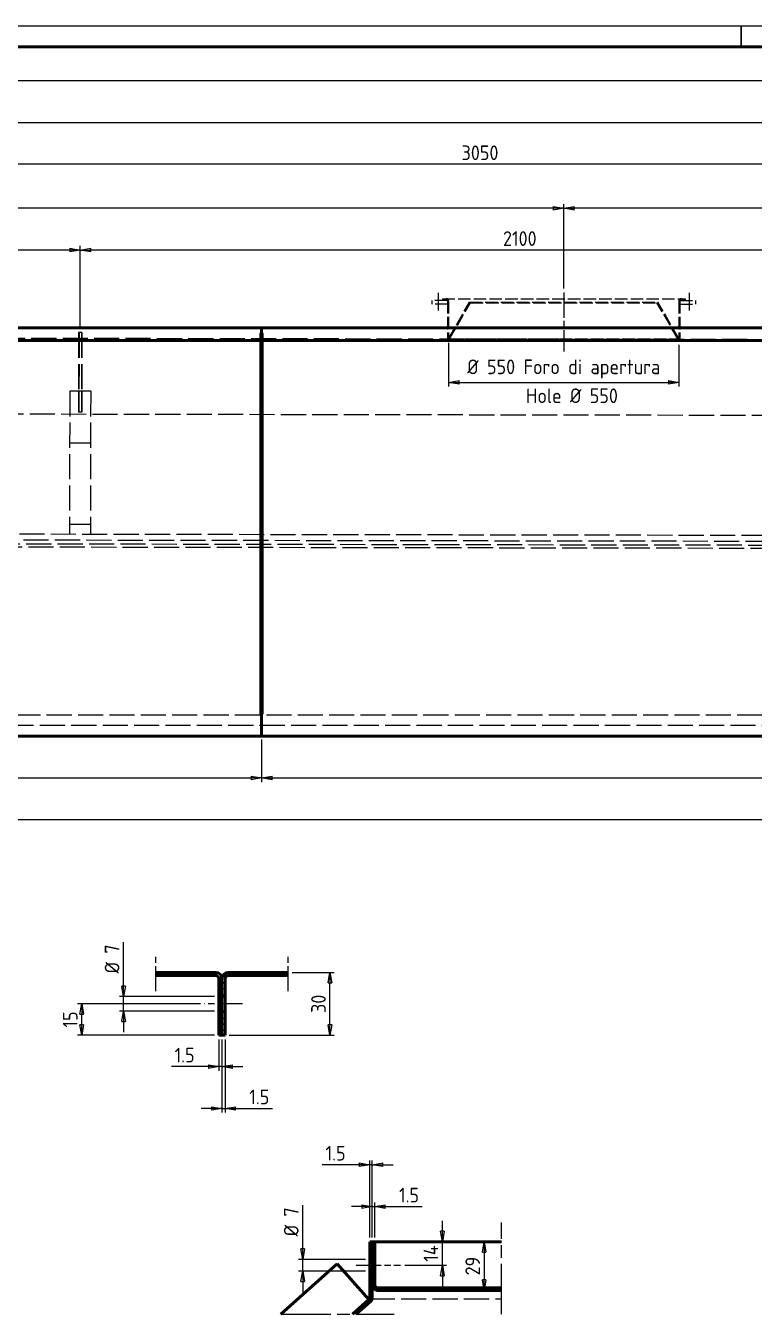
# Model space of a CAD drawing. Header units: millimetres. Extents: x 0 to 8400, y 0 to 5940.
# Drawn here: x 4590 to 6331, y 2862 to 5940 of the extents above; entities that cross this region are included whole.
import ezdxf

# ---------------------------------------------------------------- set-up
doc = ezdxf.new("R2010")
doc.units = ezdxf.units.MM
doc.header["$LTSCALE"] = 10
for name, pattern in [('AM_ISO02W050', [7.5, 6, -1.5]), ('AM_ISO08W050', [18, 12, -1.5, 3, -1.5]), ('AM_ISO08W050x2', [9, 6, -0.75, 1.5, -0.75])]:
    doc.linetypes.add(name, pattern=pattern)
for name, color, linetype, lineweight in [('AM_0', 7, 'Continuous', 50), ('AM_3', 6, 'AM_ISO02W050', 25), ('AM_5', 3, 'Continuous', 25), ('AM_7', 4, 'AM_ISO08W050', 25), ('AM_8', 1, 'Continuous', 25), ('AM_BOR', 7, 'Continuous', 50)]:
    doc.layers.add(name, color=color, linetype=linetype, lineweight=lineweight)
doc.styles.get("Standard").update_dxf_attribs({"font": 'ISOCP.SHX'})
doc.dimstyles.new('AM_ISO$0', dxfattribs={"dimtxt": 3.5, "dimasz": 2.5, "dimexe": 1, "dimexo": 1, "dimgap": 1, "dimtad": 1, "dimdsep": 46, "dimtxsty": 'Standard', "dimblk": 'CLOSED', "dimcen": 0, "dimclrd": 256, "dimclre": 256, "dimclrt": 2, "dimadec": 0, "dimazin": 2, "dimtp": 0.1, "dimtm": 0.1, "dimtfac": 0.71, "dimtmove": 0, "dimatfit": 3, "dimfxl": 0, "dimlwd": -1, "dimlwe": -1, "dimarcsym": 1})
pattern_1 = [(45, (100, 194.138), (-3.535534, 3.535534), [])]
pattern_2 = [(135, (100, 194.138), (-3.535534, -3.535534), [])]
pattern_3 = [(45, (-485.905, 0), (-7.071068, 7.071068), [])]
pattern_4 = [(135, (-485.905, 0), (-7.071068, -7.071068), [])]

# ---------------------------------------------------------------- blocks, each defined once
blk = doc.blocks.new('A1')
blk.add_line((835, 589), (5, 589))
at = {"layer": 'AM_BOR', "color": 1, "lineweight": 25}
blk.add_line((0, 594), (840, 594), dxfattribs=at)
at = {"layer": 'AM_BOR', "color": 2, "lineweight": 30}
blk.add_line((630, 589), (630, 594), dxfattribs=at)
blk = doc.blocks.new('A$C64F56293')
at = {"layer": 'AM_3', "color": 1, "ltscale": 0.5}
for p, q in [((-315, 95.5), (-315, 86.5)), ((-277.767, 95.5), (-315, 95.5)), ((-290, 100), (290, 100)), ((-290, 100), (-290, 97.5)), ((-280.8, 97.5), (-290, 97.5)), ((-277.5, 94.2), (-277.5, 0)), ((-275, 94.5), (-275, 0)), ((275, 94.5), (275, 0)), ((277.5, 94.2), (277.5, 0)), ((277.767, 95.5), (315, 95.5)), ((280.8, 97.5), (290, 97.5)), ((290, 100), (290, 97.5)), ((315, 95.5), (315, 86.5)), ((-277.5, 86.5), (-315, 86.5)), ((-275, 5), (-225, 91.602)), ((-272.835, 3.75), (-222.835, 90.352)), ((-222.835, 90.352), (-225, 91.602)), ((-225, 91.602), (225, 91.602)), ((-222.835, 90.352), (222.835, 90.352)), ((222.835, 90.352), (225, 91.602)), ((272.835, 3.75), (222.835, 90.352)), ((275, 5), (225, 91.602)), ((277.5, 86.5), (315, 86.5)), ((-277.5, 0), (277.5, 0)), ((-272.835, 3.75), (272.835, 3.75))]:
    blk.add_line(p, q, dxfattribs=at)
for centre, radius, start, end in [((-280.8, 94.2), 3.3, 0, 90), ((-280.5, 94.5), 5.5, 0, 90), ((280.5, 94.5), 5.5, 90, 180), ((280.8, 94.2), 3.3, 90, 180)]:
    blk.add_arc(centre, radius, start, end, dxfattribs=at)
at = {"layer": 'AM_7', "linetype": 'AM_ISO08W050x2'}
for p, q in [((-300, 114.337), (-300, 71.456)), ((0, 114.571), (0, -25.99)), ((300, 114.337), (300, 71.456))]:
    blk.add_line(p, q, dxfattribs=at)
blk = doc.blocks.new('_Closed')
at = {"color": 0, "linetype": 'ByBlock', "lineweight": -2}
for p, q in [((-1, 0.17), (0, 0)), ((-1, 0.17), (-1, -0.17)), ((0, 0), (-1, -0.17)), ((0, 0), (-1, 0))]:
    blk.add_line(p, q, dxfattribs=at)
blk = doc.blocks.new('*D17')
at = {"layer": 'AM_5', "transparency": 16777216}
for p, q in [((3147.7, 4233.1), (3147.7, 4133.1)), ((5153.7, 4234.6), (5153.7, 4133.1)), ((3172.7, 4143.1), (5128.7, 4143.1))]:
    blk.add_line(p, q, dxfattribs=at)
at = {"layer": 'Defpoints', "color": 0, "transparency": 16777216}
for p in [(3147.7, 4243.1), (5153.7, 4244.6), (5153.7, 4143.1)]:
    blk.add_point(p, dxfattribs=at)
at = {"layer": 'AM_5', "transparency": 16777216, "xscale": 25, "yscale": 25, "zscale": 25, "rotation": 180}
blk.add_blockref('_Closed', (3147.7, 4143.1), dxfattribs=at)
at = {"layer": 'AM_5', "transparency": 16777216, "xscale": 25, "yscale": 25, "zscale": 25}
blk.add_blockref('_Closed', (5153.7, 4143.1), dxfattribs=at)
at = {"layer": 'AM_5', "color": 2, "transparency": 16777216, "insert": (4150.7, 4170.6), "char_height": 35, "attachment_point": 5}
blk.add_mtext('2006', dxfattribs=at)
blk = doc.blocks.new('*D18')
at = {"layer": 'AM_5', "transparency": 16777216}
for p, q in [((5153.7, 4234.6), (5153.7, 4133.1)), ((7700.7, 4236.1), (7700.7, 4133.1)), ((5178.7, 4143.1), (7675.7, 4143.1))]:
    blk.add_line(p, q, dxfattribs=at)
at = {"layer": 'Defpoints', "color": 0, "transparency": 16777216}
for p in [(5153.7, 4244.6), (7700.7, 4246.1), (7700.7, 4143.1)]:
    blk.add_point(p, dxfattribs=at)
at = {"layer": 'AM_5', "transparency": 16777216, "xscale": 25, "yscale": 25, "zscale": 25, "rotation": 180}
blk.add_blockref('_Closed', (5153.7, 4143.1), dxfattribs=at)
at = {"layer": 'AM_5', "transparency": 16777216, "xscale": 25, "yscale": 25, "zscale": 25}
blk.add_blockref('_Closed', (7700.7, 4143.1), dxfattribs=at)
at = {"layer": 'AM_5', "color": 2, "transparency": 16777216, "insert": (6427.2, 4170.6), "char_height": 35, "attachment_point": 5}
blk.add_mtext('2547', dxfattribs=at)
blk = doc.blocks.new('*D19')
at = {"layer": 'AM_5', "transparency": 16777216}
for p, q in [((600.7, 4236.1), (600.7, 4033.1)), ((7700.7, 4236.1), (7700.7, 4033.1)), ((7675.7, 4043.1), (625.7, 4043.1))]:
    blk.add_line(p, q, dxfattribs=at)
at = {"layer": 'Defpoints', "color": 0, "transparency": 16777216}
for p in [(600.7, 4246.1), (7700.7, 4246.1), (600.7, 4043.1)]:
    blk.add_point(p, dxfattribs=at)
at = {"layer": 'AM_5', "transparency": 16777216, "xscale": 25, "yscale": 25, "zscale": 25, "rotation": 180}
blk.add_blockref('_Closed', (600.7, 4043.1), dxfattribs=at)
at = {"layer": 'AM_5', "transparency": 16777216, "xscale": 25, "yscale": 25, "zscale": 25}
blk.add_blockref('_Closed', (7700.7, 4043.1), dxfattribs=at)
at = {"layer": 'AM_5', "color": 2, "transparency": 16777216, "insert": (4150.7, 4070.6), "char_height": 35, "attachment_point": 5}
blk.add_mtext('7100', dxfattribs=at)
blk = doc.blocks.new('*D32')
at = {"layer": 'AM_5', "transparency": 16777216}
for p, q in [((5585.7, 3060), (5585.7, 3085)), ((5495.7, 3035), (5595.7, 3035)), ((5585.7, 2979), (5585.7, 3035)), ((5495.7, 2979), (5595.7, 2979)), ((5585.7, 2954), (5585.7, 2929))]:
    blk.add_line(p, q, dxfattribs=at)
at = {"layer": 'Defpoints', "color": 0, "transparency": 16777216}
for p in [(5485.7, 3035), (5585.7, 3035), (5485.7, 2979)]:
    blk.add_point(p, dxfattribs=at)
at = {"layer": 'AM_5', "transparency": 16777216, "xscale": 25, "yscale": 25, "zscale": 25}
for p, rotation in [((5585.7, 3035), 270), ((5585.7, 2979), 90)]:
    blk.add_blockref('_Closed', p, dxfattribs=dict(at, rotation=rotation))
at = {"layer": 'AM_5', "color": 2, "transparency": 16777216, "insert": (5558.2, 3007), "char_height": 35, "attachment_point": 5, "rotation": 90}
blk.add_mtext('14', dxfattribs=at)
blk = doc.blocks.new('*D42')
at = {"layer": 'AM_5', "transparency": 16777216}
for p, q in [((5434.3, 3035), (5695.7, 3035)), ((5685.7, 3010), (5685.7, 2944)), ((5440.3, 2919), (5695.7, 2919))]:
    blk.add_line(p, q, dxfattribs=at)
at = {"layer": 'Defpoints', "color": 0, "transparency": 16777216}
for p in [(5424.3, 3035), (5430.3, 2919), (5685.7, 2919)]:
    blk.add_point(p, dxfattribs=at)
at = {"layer": 'AM_5', "transparency": 16777216, "xscale": 25, "yscale": 25, "zscale": 25}
for p, rotation in [((5685.7, 3035), 90), ((5685.7, 2919), 270)]:
    blk.add_blockref('_Closed', p, dxfattribs=dict(at, rotation=rotation))
at = {"layer": 'AM_5', "color": 2, "transparency": 16777216, "insert": (5658.2, 2977), "char_height": 35, "attachment_point": 5, "rotation": 90}
blk.add_mtext('29', dxfattribs=at)
blk = doc.blocks.new('*D43')
at = {"layer": 'AM_5', "transparency": 16777216}
for p, q in [((5393.3, 3119), (5368.3, 3119)), ((5418.3, 3045), (5418.3, 3129)), ((5418.3, 3119), (5424.3, 3119)), ((5424.3, 3045), (5424.3, 3129)), ((5449.3, 3119), (5537.8, 3119))]:
    blk.add_line(p, q, dxfattribs=at)
at = {"layer": 'Defpoints', "color": 0, "transparency": 16777216}
for p in [(5424.3, 3119), (5418.3, 3035), (5424.3, 3035)]:
    blk.add_point(p, dxfattribs=at)
at = {"layer": 'AM_5', "transparency": 16777216, "xscale": 25, "yscale": 25, "zscale": 25}
blk.add_blockref('_Closed', (5418.3, 3119), dxfattribs=at)
at = {"layer": 'AM_5', "transparency": 16777216, "xscale": 25, "yscale": 25, "zscale": 25, "rotation": 180}
blk.add_blockref('_Closed', (5424.3, 3119), dxfattribs=at)
at = {"layer": 'AM_5', "color": 2, "transparency": 16777216, "insert": (5506.1, 3146.5), "char_height": 35, "attachment_point": 5}
blk.add_mtext('1.5', dxfattribs=at)
blk = doc.blocks.new('*D44')
at = {"layer": 'AM_5', "transparency": 16777216}
for p, q in [((5252.2, 3018), (5252.2, 3122.5)), ((5402.3, 2993), (5242.2, 2993)), ((5252.2, 2965), (5252.2, 2993)), ((5402.3, 2965), (5242.2, 2965)), ((5252.2, 2940), (5252.2, 2915))]:
    blk.add_line(p, q, dxfattribs=at)
at = {"layer": 'Defpoints', "color": 0, "transparency": 16777216}
for p in [(5252.2, 2993), (5412.3, 2993), (5412.3, 2965)]:
    blk.add_point(p, dxfattribs=at)
at = {"layer": 'AM_5', "transparency": 16777216, "xscale": 25, "yscale": 25, "zscale": 25}
for p, rotation in [((5252.2, 2993), 270), ((5252.2, 2965), 90)]:
    blk.add_blockref('_Closed', p, dxfattribs=dict(at, rotation=rotation))
at = {"layer": 'AM_5', "color": 2, "transparency": 16777216, "insert": (5224.7, 3082.7), "char_height": 35, "attachment_point": 5, "rotation": 90}
blk.add_mtext('%%c 7', dxfattribs=at)
blk = doc.blocks.new('*D45')
at = {"layer": 'AM_5', "transparency": 16777216}
for p, q in [((5387.3, 3219), (5298.9, 3219)), ((5412.3, 3045), (5412.3, 3229)), ((5418.3, 3219), (5412.3, 3219)), ((5418.3, 3045), (5418.3, 3229)), ((5443.3, 3219), (5468.3, 3219))]:
    blk.add_line(p, q, dxfattribs=at)
at = {"layer": 'Defpoints', "color": 0, "transparency": 16777216}
for p in [(5412.3, 3219), (5412.3, 3035), (5418.3, 3035)]:
    blk.add_point(p, dxfattribs=at)
at = {"layer": 'AM_5', "transparency": 16777216, "xscale": 25, "yscale": 25, "zscale": 25}
blk.add_blockref('_Closed', (5412.3, 3219), dxfattribs=at)
at = {"layer": 'AM_5', "transparency": 16777216, "xscale": 25, "yscale": 25, "zscale": 25, "rotation": 180}
blk.add_blockref('_Closed', (5418.3, 3219), dxfattribs=at)
at = {"layer": 'AM_5', "color": 2, "transparency": 16777216, "insert": (5330.6, 3246.5), "char_height": 35, "attachment_point": 5}
blk.add_mtext('1.5', dxfattribs=at)
blk = doc.blocks.new('*D58')
at = {"layer": 'AM_5', "transparency": 16777216}
for p, q in [((2425.7, 5314.1), (2425.7, 5514.1)), ((5875.7, 5312.6), (5875.7, 5514.1)), ((5850.7, 5504.1), (2450.7, 5504.1))]:
    blk.add_line(p, q, dxfattribs=at)
at = {"layer": 'Defpoints', "color": 0, "transparency": 16777216}
for p in [(2425.7, 5504.1), (2425.7, 5304.1), (5875.7, 5302.6)]:
    blk.add_point(p, dxfattribs=at)
at = {"layer": 'AM_5', "transparency": 16777216, "xscale": 25, "yscale": 25, "zscale": 25, "rotation": 180}
blk.add_blockref('_Closed', (2425.7, 5504.1), dxfattribs=at)
at = {"layer": 'AM_5', "transparency": 16777216, "xscale": 25, "yscale": 25, "zscale": 25}
blk.add_blockref('_Closed', (5875.7, 5504.1), dxfattribs=at)
at = {"layer": 'AM_5', "color": 2, "transparency": 16777216, "insert": (4150.7, 5531.6), "char_height": 35, "attachment_point": 5}
blk.add_mtext('3450', dxfattribs=at)
blk = doc.blocks.new('*D59')
at = {"layer": 'AM_5', "transparency": 16777216}
for p, q in [((5875.7, 5312.6), (5875.7, 5514.1)), ((7200.7, 5228.1), (7200.7, 5514.1)), ((7175.7, 5504.1), (5900.7, 5504.1))]:
    blk.add_line(p, q, dxfattribs=at)
at = {"layer": 'Defpoints', "color": 0, "transparency": 16777216}
for p in [(5875.7, 5504.1), (5875.7, 5302.6), (7200.7, 5218.1)]:
    blk.add_point(p, dxfattribs=at)
at = {"layer": 'AM_5', "transparency": 16777216, "xscale": 25, "yscale": 25, "zscale": 25, "rotation": 180}
blk.add_blockref('_Closed', (5875.7, 5504.1), dxfattribs=at)
at = {"layer": 'AM_5', "transparency": 16777216, "xscale": 25, "yscale": 25, "zscale": 25}
blk.add_blockref('_Closed', (7200.7, 5504.1), dxfattribs=at)
at = {"layer": 'AM_5', "color": 2, "transparency": 16777216, "insert": (6538.2, 5531.6), "char_height": 35, "attachment_point": 5}
blk.add_mtext('1325', dxfattribs=at)
blk = doc.blocks.new('*D60')
at = {"layer": 'AM_5', "transparency": 16777216}
for p, q in [((4150.7, 5262.3), (4150.7, 5619.1)), ((7175.7, 5609.1), (4175.7, 5609.1)), ((7200.7, 5228.1), (7200.7, 5619.1))]:
    blk.add_line(p, q, dxfattribs=at)
at = {"layer": 'Defpoints', "color": 0, "transparency": 16777216}
for p in [(4150.7, 5609.1), (4150.7, 5252.3), (7200.7, 5218.1)]:
    blk.add_point(p, dxfattribs=at)
at = {"layer": 'AM_5', "transparency": 16777216, "xscale": 25, "yscale": 25, "zscale": 25, "rotation": 180}
blk.add_blockref('_Closed', (4150.7, 5609.1), dxfattribs=at)
at = {"layer": 'AM_5', "transparency": 16777216, "xscale": 25, "yscale": 25, "zscale": 25}
blk.add_blockref('_Closed', (7200.7, 5609.1), dxfattribs=at)
at = {"layer": 'AM_5', "color": 2, "transparency": 16777216, "insert": (5675.7, 5636.6), "char_height": 35, "attachment_point": 5}
blk.add_mtext('3050', dxfattribs=at)
blk = doc.blocks.new('*D64')
at = {"layer": 'AM_5', "transparency": 16777216}
for p, q in [((1100.7, 5228.1), (1100.7, 5719.1)), ((1125.7, 5709.1), (7175.7, 5709.1)), ((7200.7, 5228.1), (7200.7, 5719.1))]:
    blk.add_line(p, q, dxfattribs=at)
at = {"layer": 'Defpoints', "color": 0, "transparency": 16777216}
for p in [(7200.7, 5709.1), (1100.7, 5218.1), (7200.7, 5218.1)]:
    blk.add_point(p, dxfattribs=at)
at = {"layer": 'AM_5', "transparency": 16777216, "xscale": 25, "yscale": 25, "zscale": 25, "rotation": 180}
blk.add_blockref('_Closed', (1100.7, 5709.1), dxfattribs=at)
at = {"layer": 'AM_5', "transparency": 16777216, "xscale": 25, "yscale": 25, "zscale": 25}
blk.add_blockref('_Closed', (7200.7, 5709.1), dxfattribs=at)
at = {"layer": 'AM_5', "color": 2, "transparency": 16777216, "insert": (4150.7, 5736.6), "char_height": 35, "attachment_point": 5}
blk.add_mtext('6100', dxfattribs=at)
blk = doc.blocks.new('*D65')
at = {"layer": 'AM_5', "transparency": 16777216}
for p, q in [((5051.6, 3518.5), (5051.6, 3443.5)), ((5059.1, 3518.5), (5059.1, 3443.5)), ((5026.6, 3453.5), (4938.2, 3453.5)), ((5059.1, 3453.5), (5051.6, 3453.5)), ((5084.1, 3453.5), (5109.1, 3453.5))]:
    blk.add_line(p, q, dxfattribs=at)
at = {"layer": 'Defpoints', "color": 0, "transparency": 16777216}
for p in [(5051.6, 3528.5), (5059.1, 3528.5), (5051.6, 3453.5)]:
    blk.add_point(p, dxfattribs=at)
at = {"layer": 'AM_5', "transparency": 16777216, "xscale": 25, "yscale": 25, "zscale": 25}
blk.add_blockref('_Closed', (5051.6, 3453.5), dxfattribs=at)
at = {"layer": 'AM_5', "transparency": 16777216, "xscale": 25, "yscale": 25, "zscale": 25, "rotation": 180}
blk.add_blockref('_Closed', (5059.1, 3453.5), dxfattribs=at)
at = {"layer": 'AM_5', "color": 2, "transparency": 16777216, "insert": (4969.9, 3481), "char_height": 35, "attachment_point": 5}
blk.add_mtext('1.5', dxfattribs=at)
blk = doc.blocks.new('*D66')
at = {"layer": 'AM_5', "transparency": 16777216}
for p, q in [((5059.1, 3518.5), (5059.1, 3343.5)), ((5066.6, 3518.5), (5066.6, 3343.5)), ((5034.1, 3353.5), (5009.1, 3353.5)), ((5059.1, 3353.5), (5066.6, 3353.5)), ((5091.6, 3353.5), (5180.1, 3353.5))]:
    blk.add_line(p, q, dxfattribs=at)
at = {"layer": 'Defpoints', "color": 0, "transparency": 16777216}
for p in [(5059.1, 3528.5), (5066.6, 3528.5), (5066.6, 3353.5)]:
    blk.add_point(p, dxfattribs=at)
at = {"layer": 'AM_5', "transparency": 16777216, "xscale": 25, "yscale": 25, "zscale": 25}
blk.add_blockref('_Closed', (5059.1, 3353.5), dxfattribs=at)
at = {"layer": 'AM_5', "transparency": 16777216, "xscale": 25, "yscale": 25, "zscale": 25, "rotation": 180}
blk.add_blockref('_Closed', (5066.6, 3353.5), dxfattribs=at)
at = {"layer": 'AM_5', "color": 2, "transparency": 16777216, "insert": (5148.4, 3381), "char_height": 35, "attachment_point": 5}
blk.add_mtext('1.5', dxfattribs=at)
blk = doc.blocks.new('*D67')
at = {"layer": 'AM_5', "transparency": 16777216}
for p, q in [((5007.7, 3603.5), (4714.1, 3603.5)), ((4724.1, 3553.5), (4724.1, 3578.5)), ((5041.6, 3528.5), (4714.1, 3528.5))]:
    blk.add_line(p, q, dxfattribs=at)
at = {"layer": 'Defpoints', "color": 0, "transparency": 16777216}
for p in [(4724.1, 3603.5), (5017.7, 3603.5), (5051.6, 3528.5)]:
    blk.add_point(p, dxfattribs=at)
at = {"layer": 'AM_5', "transparency": 16777216, "xscale": 25, "yscale": 25, "zscale": 25}
for p, rotation in [((4724.1, 3603.5), 90), ((4724.1, 3528.5), 270)]:
    blk.add_blockref('_Closed', p, dxfattribs=dict(at, rotation=rotation))
at = {"layer": 'AM_5', "color": 2, "transparency": 16777216, "insert": (4696.6, 3566), "char_height": 35, "attachment_point": 5, "rotation": 90}
blk.add_mtext('15', dxfattribs=at)
blk = doc.blocks.new('*D68')
at = {"layer": 'AM_5', "transparency": 16777216}
for p, q in [((5227.2, 3678.5), (5327.2, 3678.5)), ((5317.2, 3553.5), (5317.2, 3653.5)), ((5076.6, 3528.5), (5327.2, 3528.5))]:
    blk.add_line(p, q, dxfattribs=at)
at = {"layer": 'Defpoints', "color": 0, "transparency": 16777216}
for p in [(5217.2, 3678.5), (5317.2, 3678.5), (5066.6, 3528.5)]:
    blk.add_point(p, dxfattribs=at)
at = {"layer": 'AM_5', "transparency": 16777216, "xscale": 25, "yscale": 25, "zscale": 25}
for p, rotation in [((5317.2, 3678.5), 90), ((5317.2, 3528.5), 270)]:
    blk.add_blockref('_Closed', p, dxfattribs=dict(at, rotation=rotation))
at = {"layer": 'AM_5', "color": 2, "transparency": 16777216, "insert": (5289.7, 3603.5), "char_height": 35, "attachment_point": 5, "rotation": 90}
blk.add_mtext('30', dxfattribs=at)
blk = doc.blocks.new('*D69')
at = {"layer": 'AM_5', "transparency": 16777216}
for p, q in [((4824.1, 3646), (4824.1, 3750.5)), ((5041.6, 3621), (4814.1, 3621)), ((4824.1, 3586), (4824.1, 3621)), ((5041.6, 3586), (4814.1, 3586)), ((4824.1, 3561), (4824.1, 3536))]:
    blk.add_line(p, q, dxfattribs=at)
at = {"layer": 'Defpoints', "color": 0, "transparency": 16777216}
for p in [(4824.1, 3621), (5051.6, 3621), (5051.6, 3586)]:
    blk.add_point(p, dxfattribs=at)
at = {"layer": 'AM_5', "transparency": 16777216, "xscale": 25, "yscale": 25, "zscale": 25}
for p, rotation in [((4824.1, 3621), 270), ((4824.1, 3586), 90)]:
    blk.add_blockref('_Closed', p, dxfattribs=dict(at, rotation=rotation))
at = {"layer": 'AM_5', "color": 2, "transparency": 16777216, "insert": (4796.6, 3710.8), "char_height": 35, "attachment_point": 5, "rotation": 90}
blk.add_mtext('%%c 7', dxfattribs=at)
blk = doc.blocks.new('*D77')
at = {"layer": 'AM_5', "transparency": 16777216}
for p, q in [((5600.7, 5182.2), (5600.7, 5078.1)), ((6150.7, 5178.1), (6150.7, 5078.1)), ((5625.7, 5088.1), (6125.7, 5088.1))]:
    blk.add_line(p, q, dxfattribs=at)
at = {"layer": 'Defpoints', "color": 0, "transparency": 16777216}
for p in [(5600.7, 5192.2), (6150.7, 5188.1), (6150.7, 5088.1)]:
    blk.add_point(p, dxfattribs=at)
at = {"layer": 'AM_5', "transparency": 16777216, "xscale": 25, "yscale": 25, "zscale": 25, "rotation": 180}
blk.add_blockref('_Closed', (5600.7, 5088.1), dxfattribs=at)
at = {"layer": 'AM_5', "transparency": 16777216, "xscale": 25, "yscale": 25, "zscale": 25}
blk.add_blockref('_Closed', (6150.7, 5088.1), dxfattribs=at)
at = {"layer": 'AM_5', "color": 2, "transparency": 16777216, "insert": (5875.7, 5119.9), "char_height": 35, "attachment_point": 5}
blk.add_mtext('%%c 550 Foro di apertura', dxfattribs=at)
blk = doc.blocks.new('*D79')
at = {"layer": 'AM_5', "transparency": 16777216}
for p, q in [((600.7, 4302.3), (600.7, 5819.1)), ((7700.7, 4302.3), (7700.7, 5819.1)), ((625.7, 5809.1), (7675.7, 5809.1))]:
    blk.add_line(p, q, dxfattribs=at)
at = {"layer": 'Defpoints', "color": 0, "transparency": 16777216}
for p in [(7700.7, 5809.1), (600.7, 4292.3), (7700.7, 4292.3)]:
    blk.add_point(p, dxfattribs=at)
at = {"layer": 'AM_5', "transparency": 16777216, "xscale": 25, "yscale": 25, "zscale": 25, "rotation": 180}
blk.add_blockref('_Closed', (600.7, 5809.1), dxfattribs=at)
at = {"layer": 'AM_5', "transparency": 16777216, "xscale": 25, "yscale": 25, "zscale": 25}
blk.add_blockref('_Closed', (7700.7, 5809.1), dxfattribs=at)
at = {"layer": 'AM_5', "color": 2, "transparency": 16777216, "insert": (4150.7, 5836.6), "char_height": 35, "attachment_point": 5}
blk.add_mtext('7100', dxfattribs=at)
blk = doc.blocks.new('*D99')
at = {"layer": 'AM_5', "transparency": 16777216}
for p, q in [((4010.8, 5246.8), (4010.8, 5414.1)), ((4695.7, 5404.1), (4035.8, 5404.1)), ((4720.7, 5216.9), (4720.7, 5414.1))]:
    blk.add_line(p, q, dxfattribs=at)
at = {"layer": 'Defpoints', "color": 0, "transparency": 16777216}
for p in [(4010.8, 5404.1), (4010.8, 5236.8), (4720.7, 5206.9)]:
    blk.add_point(p, dxfattribs=at)
at = {"layer": 'AM_5', "transparency": 16777216, "xscale": 25, "yscale": 25, "zscale": 25, "rotation": 180}
blk.add_blockref('_Closed', (4010.8, 5404.1), dxfattribs=at)
at = {"layer": 'AM_5', "transparency": 16777216, "xscale": 25, "yscale": 25, "zscale": 25}
blk.add_blockref('_Closed', (4720.7, 5404.1), dxfattribs=at)
at = {"layer": 'AM_5', "color": 2, "transparency": 16777216, "insert": (4365.8, 5431.6), "char_height": 35, "attachment_point": 5}
blk.add_mtext('710', dxfattribs=at)
blk = doc.blocks.new('*D100')
at = {"layer": 'AM_5', "transparency": 16777216}
for p, q in [((4720.7, 5216.9), (4720.7, 5414.1)), ((6795.8, 5404.1), (4745.7, 5404.1)), ((6820.8, 5222.5), (6820.8, 5414.1))]:
    blk.add_line(p, q, dxfattribs=at)
at = {"layer": 'Defpoints', "color": 0, "transparency": 16777216}
for p in [(4720.7, 5404.1), (4720.7, 5206.9), (6820.8, 5212.5)]:
    blk.add_point(p, dxfattribs=at)
at = {"layer": 'AM_5', "transparency": 16777216, "xscale": 25, "yscale": 25, "zscale": 25, "rotation": 180}
blk.add_blockref('_Closed', (4720.7, 5404.1), dxfattribs=at)
at = {"layer": 'AM_5', "transparency": 16777216, "xscale": 25, "yscale": 25, "zscale": 25}
blk.add_blockref('_Closed', (6820.8, 5404.1), dxfattribs=at)
at = {"layer": 'AM_5', "color": 2, "transparency": 16777216, "insert": (5770.7, 5431.6), "char_height": 35, "attachment_point": 5}
blk.add_mtext('2100', dxfattribs=at)

msp = doc.modelspace()

# ---------------------------------------------------------------- hatches: boundary and pattern name
at = {"layer": 'AM_8'}
h = msp.add_hatch(dxfattribs=at)
h.set_pattern_fill('_U', color=256, scale=10, angle=135, style=0, pattern_type=0)
h.set_pattern_definition(pattern_4)
edge = h.paths.add_edge_path()
edge.add_line((5059.142, 3621.013), (5059.142, 3663.513))
edge.add_arc((5044.142, 3663.513), 15, 0, 90)
edge.add_line((5044.142, 3678.513), (4901.101, 3678.513))
edge.add_line((4901.101, 3678.513), (4901.101, 3671.013))
edge.add_line((4901.101, 3671.013), (5044.142, 3671.013))
edge.add_arc((5044.142, 3663.513), 7.5, 0, 90, ccw=False)
edge.add_line((5051.642, 3663.513), (5051.642, 3621.013))
edge.add_line((5051.642, 3621.013), (5059.142, 3621.013))
h = msp.add_hatch(dxfattribs=at)
h.set_pattern_fill('_U', color=256, scale=10, angle=45, style=0, pattern_type=0)
h.set_pattern_definition(pattern_3)
edge = h.paths.add_edge_path()
edge.add_line((5074.142, 3671.013), (5217.182, 3671.013))
edge.add_line((5217.182, 3671.013), (5217.182, 3678.513))
edge.add_line((5217.182, 3678.513), (5074.142, 3678.513))
edge.add_arc((5074.142, 3663.513), 15, 90, 180)
edge.add_line((5059.142, 3663.513), (5059.142, 3621.013))
edge.add_line((5059.142, 3621.013), (5066.642, 3621.013))
edge.add_line((5066.642, 3621.013), (5066.642, 3663.513))
edge.add_arc((5074.142, 3663.513), 7.5, 90, 180, ccw=False)
h = msp.add_hatch(dxfattribs=at)
h.set_pattern_fill('_U', color=256, scale=10, angle=135, style=0, pattern_type=0)
h.set_pattern_definition(pattern_4)
h.paths.add_polyline_path([(5059.142, 3528.513), (5059.142, 3586.013), (5051.642, 3586.013), (5051.642, 3528.513)])
h = msp.add_hatch(dxfattribs=at)
h.set_pattern_fill('_U', color=256, scale=10, angle=45, style=0, pattern_type=0)
h.set_pattern_definition(pattern_3)
h.paths.add_polyline_path([(5066.642, 3528.513), (5066.642, 3586.013), (5059.142, 3586.013), (5059.142, 3528.513)])
h = msp.add_hatch(dxfattribs=at)
h.set_pattern_fill('_U', color=256, scale=5, angle=135, style=0, pattern_type=0)
h.set_pattern_definition(pattern_2)
h.paths.add_polyline_path([(5412.343, 3034.981), (5412.343, 2992.981), (5418.343, 2992.981), (5418.343, 3034.981)])
h = msp.add_hatch(dxfattribs=at)
h.set_pattern_fill('_U', color=256, scale=5, angle=45, style=0, pattern_type=0)
h.set_pattern_definition(pattern_1)
h.paths.add_polyline_path([(5424.343, 2992.981), (5424.343, 3034.981), (5418.343, 3034.981), (5418.343, 2992.981)])
h = msp.add_hatch(dxfattribs=at)
h.set_pattern_fill('_U', color=256, scale=5, angle=135, style=0, pattern_type=0)
h.set_pattern_definition(pattern_2)
edge = h.paths.add_edge_path()
edge.add_line((5410.336, 2897.192), (5370.804, 2861.934))
edge.add_line((5370.804, 2861.934), (5379.818, 2861.934))
edge.add_line((5379.818, 2861.934), (5414.33, 2892.714))
edge.add_arc((5406.343, 2901.669), 12, 311.729082, 360)
edge.add_line((5418.343, 2901.669), (5418.343, 2964.981))
edge.add_line((5418.343, 2964.981), (5412.343, 2964.981))
edge.add_line((5412.343, 2964.981), (5412.343, 2901.669))
edge.add_arc((5406.343, 2901.669), 6, -48.270918, 0, ccw=False)
h = msp.add_hatch(dxfattribs=at)
h.set_pattern_fill('_U', color=256, scale=5, angle=45, style=0, pattern_type=0)
h.set_pattern_definition(pattern_1)
edge = h.paths.add_edge_path()
edge.add_arc((5430.343, 2930.981), 12, 180, 270, ccw=False)
edge.add_line((5418.343, 2930.981), (5418.343, 2964.981))
edge.add_line((5418.343, 2964.981), (5424.343, 2964.981))
edge.add_line((5424.343, 2964.981), (5424.343, 2930.981))
edge.add_arc((5430.343, 2930.981), 6, 180, 270)
edge.add_line((5430.343, 2924.981), (5726.682, 2924.981))
edge.add_line((5726.682, 2924.981), (5726.682, 2918.981))
edge.add_line((5726.682, 2918.981), (5430.343, 2918.981))

# ---------------------------------------------------------------- linework, layer by layer
at = {"layer": 'AM_0', "color": 2}
for p, q in [((7202.167, 5218.054), (1099.167, 5218.054)), ((5152.167, 5188.054), (3149.167, 5188.054)), ((5155.167, 5188.054), (7202.218, 5188.054)), ((7697.667, 4243.054), (603.667, 4243.054))]:
    msp.add_line(p, q, dxfattribs=at)
at = {"layer": 'AM_0', "color": 3}
msp.add_line((5153.667, 5218.054), (5153.667, 4243.054), dxfattribs=at)
at = {"layer": 'AM_0'}
for p, q in [((5044.142, 3678.513), (4901.101, 3678.513)), ((4901.101, 3671.013), (5044.142, 3671.013)), ((5051.642, 3663.513), (5051.642, 3528.513)), ((5059.142, 3528.513), (5059.142, 3663.513)), ((5066.642, 3663.513), (5066.642, 3528.513)), ((5074.142, 3678.513), (5217.182, 3678.513)), ((5217.182, 3671.013), (5074.142, 3671.013)), ((5051.642, 3528.513), (5064.978, 3528.513)), ((5066.642, 3528.513), (5053.305, 3528.513)), ((5726.682, 3034.981), (5412.343, 3034.981)), ((5412.343, 3034.981), (5412.343, 2901.669)), ((5418.343, 3034.981), (5418.343, 2901.669)), ((5424.343, 3034.981), (5424.343, 2930.981)), ((5412.343, 2992.981), (5424.343, 2992.981)), ((5199.533, 2861.934), (5334.457, 2982.27)), ((5410.336, 2897.192), (5334.457, 2982.27)), ((5412.343, 2964.981), (5424.343, 2964.981)), ((5430.343, 2924.981), (5726.682, 2924.981)), ((5410.336, 2897.192), (5370.804, 2861.934)), ((5430.343, 2918.981), (5726.682, 2918.981)), ((5414.33, 2892.714), (5379.818, 2861.934))]:
    msp.add_line(p, q, dxfattribs=at)
at = {"layer": 'AM_0', "color": 2, "lineweight": 35}
for p, q in [((5051.642, 3621.013), (5066.642, 3621.013)), ((5051.642, 3586.013), (5066.642, 3586.013))]:
    msp.add_line(p, q, dxfattribs=at)
at = {"layer": 'AM_0', "color": 3}
msp.add_lwpolyline([(5155.167, 4295.69), (5152.167, 4295.69), (5152.167, 5205.145), (5155.167, 5205.145)], close=True, dxfattribs=at)
at = {"layer": 'AM_0'}
for centre, radius, start, end in [((5044.142, 3663.513), 15, 0, 90), ((5044.142, 3663.513), 7.5, 0, 90), ((5074.142, 3663.513), 15, 90, 180), ((5074.142, 3663.513), 7.5, 90, 180), ((5430.343, 2930.981), 12, 180, 270), ((5430.343, 2930.981), 6, 180, 270), ((5406.343, 2901.669), 6, 311.729082, 0), ((5406.343, 2901.669), 12, 311.729082, 0)]:
    msp.add_arc(centre, radius, start, end, dxfattribs=at)
at = {"layer": 'AM_3'}
for p, q in [((4716.735, 5206.921), (4716.49, 5066.921)), ((4724.735, 5206.907), (4716.735, 5206.921)), ((4717.735, 5206.919), (4717.49, 5066.919)), ((4723.735, 5206.909), (4723.49, 5066.909)), ((4724.735, 5206.907), (4724.49, 5066.907)), ((4153.667, 5194.554), (7197.667, 5189.554)), ((4153.667, 5193.054), (7197.667, 5188.054)), ((4695.49, 5066.958), (4694.894, 4725.475)), ((4745.49, 5066.871), (4695.49, 5066.958)), ((4716.49, 5066.921), (4716.403, 5016.921)), ((4717.49, 5066.919), (4717.403, 5016.919)), ((4723.49, 5066.909), (4723.403, 5016.909)), ((4724.49, 5066.907), (4724.403, 5016.907)), ((4745.49, 5066.871), (4744.894, 4725.387)), ((7209.931, 5007.457), (4377.345, 5012.317)), ((4724.403, 5016.907), (4716.403, 5016.921)), ((4695.275, 4943.468), (4745.275, 4943.381)), ((4694.936, 4749.518), (4744.936, 4749.431)), ((7420.085, 4706.2), (4331.81, 4711.466)), ((7410.16, 4720.397), (4331.835, 4725.676)), ((7431.786, 4689.45), (4331.781, 4694.796)), ((7426.589, 4696.889), (4331.794, 4702.156)), ((7700.243, 4293.054), (602.384, 4293.054)), ((649.167, 4269.554), (7652.167, 4269.554)), ((7697.667, 4244.554), (603.667, 4244.554)), ((5412.343, 2898.981), (5726.682, 2898.981))]:
    msp.add_line(p, q, dxfattribs=at)
at = {"layer": 'AM_7', "linetype": 'AM_ISO08W050x2'}
for p, q in [((4901.101, 3633.513), (4901.101, 3716.013)), ((5217.182, 3633.513), (5217.182, 3716.013)), ((5108.491, 3603.513), (5017.68, 3603.513)), ((5379.732, 2978.981), (5485.701, 2978.981))]:
    msp.add_line(p, q, dxfattribs=at)
at = {"layer": 'AM_7'}
for p, q in [((5726.682, 2861.934), (5726.682, 3081.032)), ((5199.533, 2861.934), (5470.753, 2861.934))]:
    msp.add_line(p, q, dxfattribs=at)

# ---------------------------------------------------------------- block references
at = {"layer": 'AM_0', "lineweight": 0, "xscale": 10, "yscale": 10, "zscale": 10}
msp.add_blockref('A1', (0, 0), dxfattribs=at)
at = {"layer": 'AM_0'}
msp.add_blockref('A$C64F56293', (5875.667, 5188.054), dxfattribs=at)

# ---------------------------------------------------------------- texts
at = {"layer": 'AM_5', "color": 2, "insert": (5895.295, 5056.14), "char_height": 35, "attachment_point": 5}
msp.add_mtext('Hole %%C 550 ', dxfattribs=at)

# ---------------------------------------------------------------- dimensions: what is measured, and where the dimension line sits
at = {"layer": 'AM_5'}
for base, p1, p2, override, picture, middle in [((7700.667, 5809.125), (600.667, 4292.275), (7700.667, 4292.275), {"dimscale": 10, "dimdec": 1, "dimadec": 2, "dimtix": 1}, '*D79', (4150.667, 5836.625)), ((7200.667, 5709.125), (1100.667, 5218.054), (7200.667, 5218.054), {"dimscale": 10, "dimdec": 1, "dimadec": 2}, '*D64', (4150.667, 5736.625)), ((4150.667, 5609.125), (7200.667, 5218.054), (4150.667, 5252.301), {"dimscale": 10, "dimdec": 1, "dimadec": 2, "dimtix": 1}, '*D60', (5675.667, 5636.625)), ((2425.667, 5504.125), (5875.667, 5302.625), (2425.667, 5304.125), {"dimscale": 10, "dimdec": 1, "dimadec": 2, "dimtix": 1}, '*D58', (4150.667, 5531.625)), ((5875.667, 5504.125), (7200.667, 5218.054), (5875.667, 5302.625), {"dimscale": 10, "dimdec": 1, "dimadec": 2, "dimtix": 1}, '*D59', (6538.167, 5531.628)), ((4010.837, 5404.125), (4720.735, 5206.914), (4010.837, 5236.828), {"dimscale": 10, "dimdec": 0, "dimadec": 2, "dimtix": 1}, '*D99', (4365.786, 5431.625)), ((4720.735, 5404.125), (6820.758, 5212.471), (4720.735, 5206.914), {"dimscale": 10, "dimdec": 1, "dimadec": 2, "dimtix": 1}, '*D100', (5770.746, 5431.628)), ((5153.667, 4143.054), (3147.667, 4243.054), (5153.667, 4244.554), {"dimscale": 10, "dimtix": 1}, '*D17', (4150.667, 4170.557)), ((7700.667, 4143.054), (5153.667, 4244.554), (7700.667, 4246.054), {"dimscale": 10, "dimtix": 1}, '*D18', (6427.167, 4170.557)), ((5412.343, 3218.981), (5418.343, 3034.981), (5412.343, 3034.981), {"dimscale": 10, "dimlfac": 0.25}, '*D45', (5330.618, 3246.481)), ((5424.343, 3118.981), (5418.343, 3034.981), (5424.343, 3034.981), {"dimscale": 10, "dimlfac": 0.25}, '*D43', (5506.068, 3146.481))]:
    dim = msp.add_linear_dim(base=base, p1=p1, p2=p2, dimstyle='AM_ISO$0', override=override, dxfattribs=at)
    dim.commit()
    dim.dimension.update_dxf_attribs({"geometry": picture, "text_midpoint": middle})
for base, p1, p2, angle, text, override, picture, middle in [((6150.667, 5088.054), (5600.667, 5192.177), (6150.667, 5188.054), 0, '%%c <> Foro di apertura', {"dimscale": 10, "dimdec": 1, "dimadec": 2}, '*D77', (5875.667, 5119.929)), ((4824.063, 3621.013), (5051.642, 3586.013), (5051.642, 3621.013), 90, '%%c <>', {"dimscale": 10, "dimdec": 1, "dimlfac": 0.2, "dimadec": 2}, '*D69', (4796.563, 3710.763)), ((5252.23, 2992.981), (5412.343, 2964.981), (5412.343, 2992.981), 90, '%%c <>', {"dimscale": 10, "dimdec": 1, "dimlfac": 0.25}, '*D44', (5224.73, 3082.731))]:
    dim = msp.add_linear_dim(base=base, p1=p1, p2=p2, angle=angle, text=text, dimstyle='AM_ISO$0', override=override, dxfattribs=at)
    dim.commit()
    dim.dimension.update_dxf_attribs({"geometry": picture, "text_midpoint": middle})
for base, p1, p2, angle, override, picture, middle in [((600.667, 4043.054), (7700.667, 4246.054), (600.667, 4246.054), 0, {"dimscale": 10}, '*D19', (4150.667, 4070.554)), ((5317.182, 3678.513), (5066.642, 3528.513), (5217.182, 3678.513), 90, {"dimscale": 10, "dimdec": 1, "dimlfac": 0.2, "dimadec": 2}, '*D68', (5289.682, 3603.513)), ((4724.063, 3603.513), (5051.642, 3528.513), (5017.68, 3603.513), 90, {"dimscale": 10, "dimdec": 1, "dimlfac": 0.2, "dimadec": 2}, '*D67', (4696.563, 3566.013)), ((5051.642, 3453.513), (5059.142, 3528.513), (5051.642, 3528.513), 0, {"dimscale": 10, "dimdec": 1, "dimlfac": 0.2, "dimadec": 2}, '*D65', (4969.917, 3481.013)), ((5066.642, 3353.513), (5059.142, 3528.513), (5066.642, 3528.513), 0, {"dimscale": 10, "dimdec": 1, "dimlfac": 0.2, "dimadec": 2}, '*D66', (5148.367, 3381.013)), ((5585.701, 3034.981), (5485.701, 2978.981), (5485.701, 3034.981), 90, {"dimscale": 10, "dimlfac": 0.25}, '*D32', (5558.201, 3006.981)), ((5685.701, 2918.981), (5424.343, 3034.981), (5430.343, 2918.981), 90, {"dimscale": 10, "dimdec": 1, "dimlfac": 0.25}, '*D42', (5658.197, 2976.981))]:
    dim = msp.add_linear_dim(base=base, p1=p1, p2=p2, angle=angle, dimstyle='AM_ISO$0', override=override, dxfattribs=at)
    dim.commit()
    dim.dimension.update_dxf_attribs({"geometry": picture, "text_midpoint": middle})

doc.saveas('drawing.dxf')
